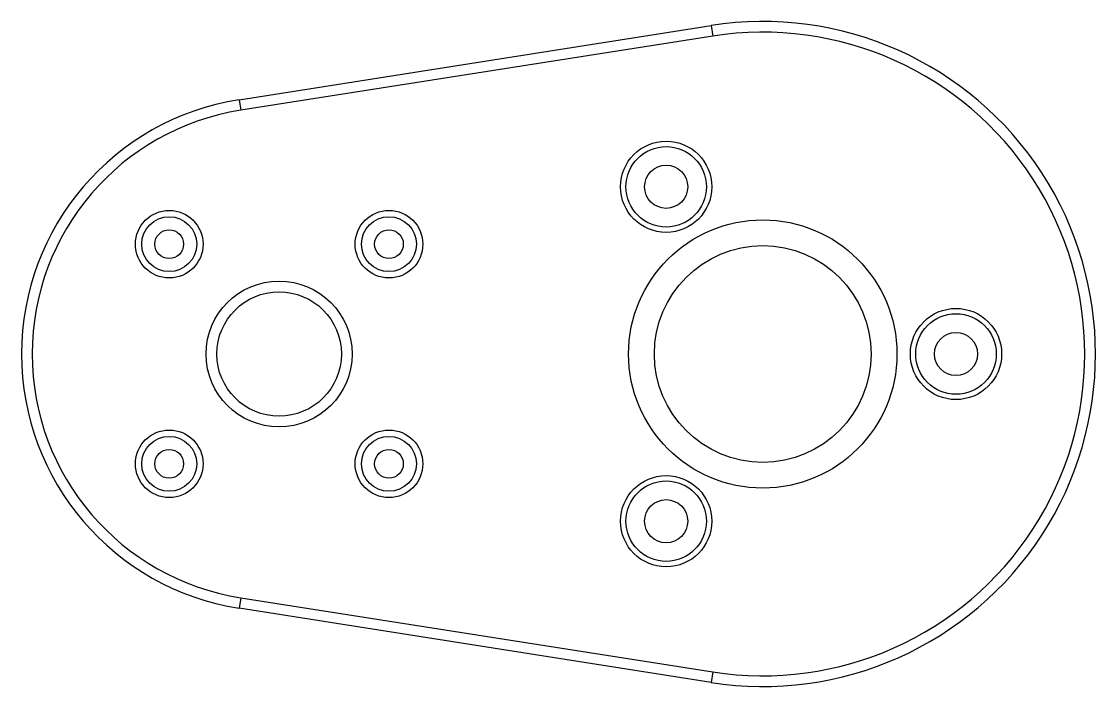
# Model space of a CAD drawing. Header units: inches. Extents: x -1.2 to 3.8, y -1.55 to 1.55.
import ezdxf

# ---------------------------------------------------------------- set-up
doc = ezdxf.new("R2010")
doc.units = ezdxf.units.IN
doc.header["$MEASUREMENT"] = 0

msp = doc.modelspace()

# ---------------------------------------------------------------- linework, layer by layer
at = {"color": 7, "linetype": 'Continuous', "lineweight": 25}
for p, q in [((-0.1864, 1.1854), (2.0122, 1.5312)), ((2.0122, 1.5312), (2.02, 1.4818)), ((2.02, 1.4818), (-0.1787, 1.136)), ((-0.1864, 1.1854), (-0.1787, 1.136)), ((-0.1787, -1.136), (-0.1864, -1.1854)), ((-0.1787, -1.136), (2.02, -1.4818)), ((2.0122, -1.5312), (-0.1864, -1.1854)), ((2.02, -1.4818), (2.0122, -1.5312))]:
    msp.add_line(p, q, dxfattribs=at)
for centre, radius in [((1.803, 0.7794), 0.2125), ((1.803, 0.7794), 0.1875), ((1.803, 0.7794), 0.1005), ((-0.5118, 0.5118), 0.1575), ((0.5118, 0.5118), 0.1575), ((-0.5118, 0.5118), 0.128), ((0.5118, 0.5118), 0.128), ((2.253, 0), 0.625), ((-0.5118, 0.5118), 0.0669), ((0.5118, 0.5118), 0.0669), ((2.253, 0), 0.505), ((0, 0), 0.34), ((0, 0), 0.29), ((3.153, 0), 0.2125), ((3.153, 0), 0.1875), ((3.153, 0), 0.1005), ((-0.5118, -0.5118), 0.1575), ((-0.5118, -0.5118), 0.128), ((0.5118, -0.5118), 0.1575), ((0.5118, -0.5118), 0.128), ((-0.5118, -0.5118), 0.0669), ((0.5118, -0.5118), 0.0669), ((1.803, -0.7794), 0.2125), ((1.803, -0.7794), 0.1875), ((1.803, -0.7794), 0.1005)]:
    msp.add_circle(centre, radius, dxfattribs=at)
for centre, radius, start, end in [((2.253, 0), 1.55, 261.063, 98.937), ((2.253, 0), 1.5, 261.063, 98.937), ((0, 0), 1.2, 98.937, 261.063), ((0, 0), 1.15, 98.937, 261.063)]:
    msp.add_arc(centre, radius, start, end, dxfattribs=at)

doc.saveas('drawing.dxf')
